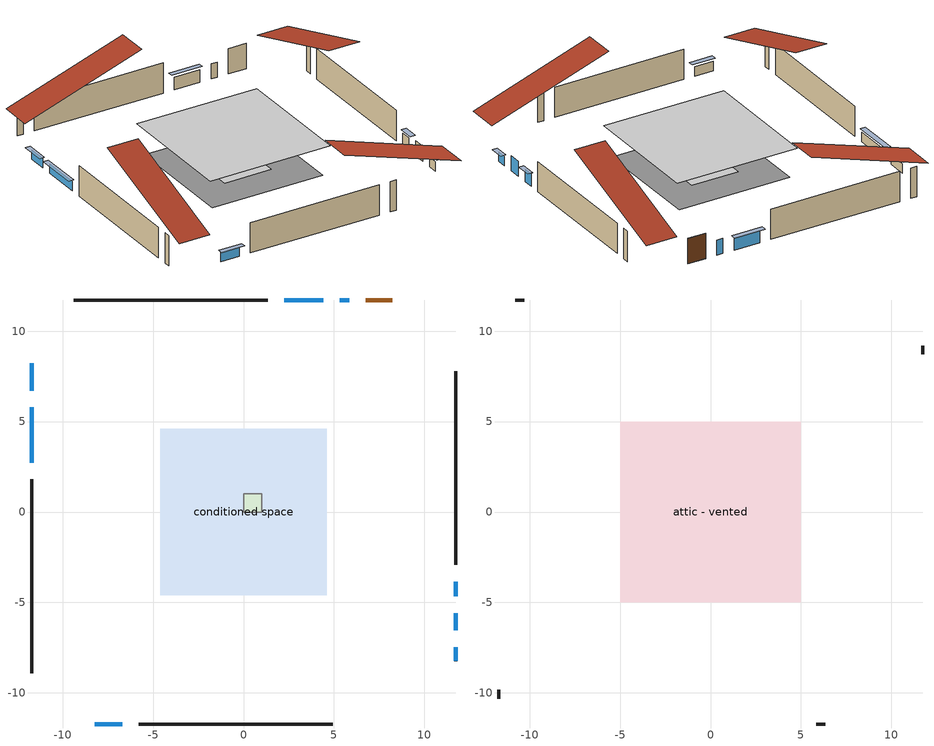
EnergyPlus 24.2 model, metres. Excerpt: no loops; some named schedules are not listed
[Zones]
central ac and furnace airloop ret air zone
 floor adiabatic (AdiabaticConst): 0,0 0,1 1,1 1,0 z0
 wall adiabatic (AdiabaticConst): 0,1 0,0 1,0 1,1 0,1 z0:1
 ceiling adiabatic (AdiabaticConst): 1,0 1,1 0,1 0,0 z1
conditioned space
 floor outside (Floor2 construction): -4.59,-4.59 -4.59,4.59 4.59,4.59 4.59,-4.59 z0.61
 floor adiabatic (AdiabaticFloorConstruction): -1.93,-1.93 -1.93,1.93 1.93,1.93 1.93,-1.93 z0.61
 wall outside (AdiabaticWallConstruction 1): 8.24,11.72 6.76,11.72 z0.61:2.64
 wall outside (AdiabaticWallConstruction): 5.84,11.72 5.33,11.72 / 11.72,-6.55 11.72,-5.59 z0.61:1.83; 11.72,-8.24 11.72,-7.47 / -8.24,-11.72 -6.71,-11.72 / -11.72,8.24 -11.72,6.71 / -11.72,5.78 -11.72,2.74 z0.61:1.37; 11.72,-4.67 11.72,-3.85 / 4.4,11.72 2.26,11.72 z0.61:1.63
 wall outside (Wall1 construction): 1.34,11.72 -9.37,11.72 / -5.78,-11.72 4.93,-11.72 / -11.72,1.81 -11.72,-8.9 / 11.72,-2.92 11.72,7.79 z0.61:3.05
 window (WindowConstruction 7): 5.83,11.72 5.33,11.72 z0.61:1.83
 window (WindowConstruction): 11.72,-8.24 11.72,-7.48 z0.61:1.37
 window (WindowConstruction 1): 11.72,-6.55 11.72,-5.59 z0.61:1.83
 window (WindowConstruction 2): 11.72,-4.66 11.72,-3.85 z0.61:1.62
 window (WindowConstruction 3): 4.4,11.72 2.26,11.72 z0.61:1.62
 window (WindowConstruction 4): -8.24,-11.72 -6.71,-11.72 z0.61:1.37
 window (WindowConstruction 5): -11.72,8.24 -11.72,6.71 z0.61:1.37
 window (WindowConstruction 6): -11.72,5.78 -11.72,2.74 z0.61:1.37
 door (Door): 8.24,11.72 6.76,11.72 z0.61:2.64
 ceiling adiabatic (AdiabaticFloorConstruction): 1.93,-1.93 1.93,1.93 -1.93,1.93 -1.93,-1.93 z0.61
attic - vented
 floor to conditioned space (Floor1 construction Reversed): -4.98,-4.98 -4.98,4.98 4.98,4.98 4.98,-4.98 z3.05
 wall outside (Wall2 construction): -10.3,11.72 -10.79,11.72 / 5.85,-11.72 6.34,-11.72 / -11.72,-9.83 -11.72,-10.32 / 11.72,8.71 11.72,9.2 z0.61:3.05
 roof outside (Roof1 construction): 9.17,11.72,3.05 9.17,2.02,6.28 11.72,2.02,6.28 11.72,11.72,3.05; -9.17,-11.72,3.05 -9.17,-2.02,6.28 -11.72,-2.02,6.28 -11.72,-11.72,3.05; -11.72,9.17,3.05 -2.02,9.17,6.28 -2.02,11.72,6.28 -11.72,11.72,3.05; 11.72,-9.17,3.05 2.02,-9.17,6.28 2.02,-11.72,6.28 11.72,-11.72,3.05
shading: 11.72,-7.27 11.72,-8.44 12.13,-8.44 12.13,-7.27 z1.57; 11.72,-3.65 11.72,-4.87 12.13,-4.87 12.13,-3.65 z1.83; 2.06,11.72 4.6,11.72 4.6,12.13 2.06,12.13 z1.83; -6.51,-11.72 -8.44,-11.72 -8.44,-12.13 -6.51,-12.13 z1.57; -11.72,6.51 -11.72,8.44 -12.13,8.44 -12.13,6.51 z1.57; -11.72,2.54 -11.72,5.99 -12.13,5.99 -12.13,2.54 z1.57
[Building]
Building 1: Terrain=Suburbs
[Site:Location]
Edmonton Intl AP_AB: Latitude {deg}=53.31; Longitude {deg}=-113.58; Time Zone {hr}=-7; Elevation {m}=723; Keep Site Location Information=Yes
[Site:GroundTemperature:Shallow]
-1.56185, -3.61833, -3.78302, -2.80711, 1.11059, 5.01004, 8.39065, 10.5322, 10.7141, 8.97234, 5.67794, 1.89811
[Site:WaterMainsTemperature]
Calculation Method=Schedule; Temperature Schedule=mains temperature schedule
[Material] Roughness=Rough; Thermal Absorptance=0.9
Name | Thickness {m} | Conductivity {W/m-K} | Density {kg/m3} | Specific Heat {J/kg-K} | Solar Absorptance | Visible Absorptance
asphalt or fiberglass shingles | 0.00635 | 0.162714 | 1121.4 | 1465.45 | 0.4 | 0.4
ceiling loosefill ins | 0.0846667 | 0.0480833 | 16.02 | 1046.75 | 0.7 | 0.7
ceiling stud and cavity | 0.1397 | 0.101454 | 65.682 | 1177.47 | 0.7 | 0.7
door material | 0.04445 | 0.327969 | 512.64 | 1214.23 | 0.7 | 0.7
floor covering | 0.0127 | 0.0433444 | 54.468 | 1339.84 | 0.6 | 0.6
floor rigid ins; wall rigid ins | 0.512978 | 0.029427 | 32.04 | 1214.23 | 0.7 | 0.7
floor stud and cavity | 0.1397 | 0.0869741 | 92.3553 | 1139.71 | 0.7 | 0.7
floor stud and cavity 1 | 0.1397 | 1.75129 | 37.0049 | 1207.88 | 0.7 | 0.7
furniture material conditioned space 1 | 0.1524 | 0.115458 | 640.8 | 1214.23 | 0.6 | 0.6
gypsum board | 0.0127 | 0.160291 | 801 | 837.4 | 0.6 | 0.6
osb sheathing 0.5 in. | 0.0127 | 0.115458 | 512.64 | 1214.23 | 0.7 | 0.7
osb sheathing 0.75 in. | 0.01905 | 0.115458 | 512.64 | 1214.23 | 0.7 | 0.7
wall stud and cavity | 0.1397 | 0.0933394 | 139.0536 | 1170.24 | 0.7 | 0.7
wall stud and cavity 1 | 0.0889 | 6.1454 | 50.32683 | 1063.81 | 0.6 | 0.6
wall stud and cavity 2 | 0.0889 | 0.380278 | 52.3479 | 1209.89 | 0.7 | 0.7
wall stud and cavity 3 | 0.0889 | 0.391764 | 83.0341 | 1211.67 | 0.7 | 0.7
wood siding | 0.0254 | 0.102417 | 544.68 | 1172.36 | 0.4 | 0.4
wood siding 1 | 0.00254 | 0.102417 | 544.68 | 1172.36 | 0.4 | 0.4
wood siding 2; wood siding 3 | 0.0254 | 0.102417 | 544.68 | 1172.36 | 0.7 | 0.7
[Material:NoMass]
Adiabatic: Roughness=Rough; Thermal Resistance {m2-K/W}=176.1; Thermal Absorptance=0.9; Solar Absorptance=0.7; Visible Absorptance=0.7
[WindowMaterial:SimpleGlazingSystem]
Name | U-Factor {W/m2-K} | Solar Heat Gain Coefficient
WindowMaterial | 2.1866 | 0.41
WindowMaterial 1 | 2.0878 | 0.43
WindowMaterial 2 | 2.32571 | 0.38
WindowMaterial 3 | 1.99809 | 0.45
WindowMaterial 4 | 2.19114 | 0.41
[Construction]
AdiabaticConst: Adiabatic
AdiabaticFloorConstruction: floor stud and cavity 1, floor rigid ins, osb sheathing 0.75 in., floor covering
AdiabaticWallConstruction: wood siding 2, wall rigid ins, wall stud and cavity 2, gypsum board
AdiabaticWallConstruction 1: wood siding 3, wall rigid ins, wall stud and cavity 2, gypsum board
Door: door material
Floor1 construction Reversed: gypsum board, ceiling stud and cavity, ceiling loosefill ins
Floor2 construction: floor stud and cavity, osb sheathing 0.75 in., floor covering
furniture construction conditioned space 1: furniture material conditioned space 1
PartitionWallConstruction: gypsum board, wall stud and cavity 3, gypsum board
Roof1 construction: asphalt or fiberglass shingles
Wall1 construction: wood siding, osb sheathing 0.5 in., wall stud and cavity, gypsum board
Wall2 construction: wood siding 1, wall stud and cavity 1
WindowConstruction; WindowConstruction 6: WindowMaterial
WindowConstruction 1; WindowConstruction 4; WindowConstruction 5: WindowMaterial 1
WindowConstruction 2: WindowMaterial 2
WindowConstruction 3: WindowMaterial 3
WindowConstruction 7: WindowMaterial 4
[Zone] Multiplier=1
Name | Volume {m3} | Part of Total Floor Area
attic - vented | 52.0498 | Yes
central ac and furnace airloop ret air zone | 1 | No
conditioned space | 243.9 | Yes
[Space]
Name | Zone | Volume {m3} | Space Type
attic - vented 1 | attic - vented | 52.0498
central ac and furnace airloop ret air space | central ac and furnace airloop ret air zone |  | Plenum Space Type
conditioned space 1 | conditioned space | 243.9
[OtherEquipment] Design Level Calculation Method=EquipmentLevel
Name | Fuel Type | Zone or ZoneList or Space or SpaceList | Schedule | Design Level {W} | Fraction Latent | Fraction Radiant | Fraction Lost
central ac and furnace airloop_0 RetCondToDZ; central ac and furnace airloop_0 SupCondToDZ; central ac and furnace airloop_0 SupSensLkToDZ | None | attic - vented 1 | Always On Discrete | 0 | 0 | 0 | 0
central ac and furnace airloop_0 SupLatLkToDZ | None | attic - vented 1 | Always On Discrete | 0 | 1 | 0 | 0
central ac and furnace airloop_0 RetCondToRP; central ac and furnace airloop_0 RetSensLkToRP | None | central ac and furnace airloop ret air space | Always On Discrete | 0 | 0 | 0 | 0
central ac and furnace airloop_0 RetLatLkToRP | None | central ac and furnace airloop ret air space | Always On Discrete | 0 | 1 | 0 | 0
central ac and furnace airloop_0 SupCondToLv; central ac and furnace airloop_0 SupSensLkToCond; mech vent house fan sensible load | None | conditioned space 1 | Always On Discrete | 0 | 0 | 0 | 0
central ac and furnace airloop_0 SupLatLkToCond; mech vent house fan latent load | None | conditioned space 1 | Always On Discrete | 0 | 1 | 0 | 0
clothes dryer 1 | Electricity | conditioned space 1 | clothes dryer schedule | 0 | 0.015 | 0.081 | 0.85
cooking range 1 | Electricity | conditioned space 1 | cooking range schedule | 0 | 0.08 | 0.432 | 0.2
general water use latent | None | conditioned space 1 | general water use schedule | 62.594 | 1 | 0 | 0
general water use sensible | None | conditioned space 1 | general water use schedule | -61.6891 | 0 | 0.6 | 0
water heater energy adjustment1 | NaturalGas | conditioned space 1 | Always On Discrete | 0.01 | 0 | 0 | 1
[ZoneInfiltration:DesignFlowRate] Schedule=Always On Discrete; Design Flow Rate Calculation Method=Flow/Zone; Design Flow Rate {m3/s}=0
Name | Zone or ZoneList or Space or SpaceList
attic_vented 1 duct leakage imbalance infil flow | attic - vented 1
infil flow; natural vent flow; whole house fan flow | conditioned space 1
[ZoneInfiltration:EffectiveLeakageArea]
infil attic - vented 1: Zone or Space=attic - vented 1; Schedule=Always On Discrete; Effective Air Leakage Area {cm2}=3449.39; Stack Coefficient=0.000394391; Wind Coefficient=1.34179e-05
[ZoneMixing] Schedule=Always On Continuous; Design Flow Rate Calculation Method=Flow/Zone; Design Flow Rate {m3/s}=0
Name | Zone or Space | Source Zone or Space
central ac and furnace airloop_0 ZoneMixCondToDZ mix; whole house fan mix | attic - vented | conditioned space
central ac and furnace airloop_0 ZoneMixDZToCond mix | conditioned space | attic - vented
[SpaceList]
Plenum Space Type: central ac and furnace airloop ret air space
[InternalMass] Zone or ZoneList=conditioned space; Space or SpaceList=conditioned space 1
Name | Construction | Surface Area {m2}
furniture mass conditioned space 1 | furniture construction conditioned space 1 | 39.68
partition wall mass | PartitionWallConstruction | 99.2
[Lights]
interior lighting: Zone or ZoneList or Space or SpaceList=conditioned space 1; Schedule=interior lighting schedule; Design Level Calculation Method=LightingLevel; Lighting Level {W}=343.2; Return Air Fraction=0; Fraction Radiant=0.6; Fraction Visible=0.2; Fraction Replaceable=1
[People]
occupants: Zone or ZoneList or Space or SpaceList=conditioned space 1; Number of People Schedule=occupants schedule; Number of People Calculation Method=People; Number of People=3; Fraction Radiant=0.314171; Sensible Heat Fraction=0.56303; Activity Level Schedule=occupants activity schedule; Carbon Dioxide Generation Rate {m3/s-W}=0; Enable ASHRAE 55 Comfort Warnings=No; Mean Radiant Temperature Calculation Type=EnclosureAveraged
[ElectricEquipment] Zone or ZoneList or Space or SpaceList=conditioned space 1; Design Level Calculation Method=EquipmentLevel
Name | Schedule | Design Level {W} | Fraction Latent | Fraction Radiant | Fraction Lost
clothes dryer | clothes dryer schedule | 140.772 | 0.015 | 0.081 | 0.85
clothes washer | clothes washer schedule | 32.1985 | 0.03 | 0.162 | 0.7
cooking range | cooking range schedule | 215.147 | 0.08 | 0.432 | 0.2
dishwasher | dishwasher schedule | 66.8632 | 0.3 | 0.18 | 0.4
fridge | fridge schedule | 72.9452 | 0 | 0.6 | 0
mech vent house fan | mech vent house fan schedule | 0 | 0 | 0 | 1
mech vent house fan cfis | mech vent house fan cfis schedule | 0 | 0 | 0 | 0
mech vent range fan 0 | mech vent range fan 0 schedule | 57 | 0 | 0 | 1
misc plug loads | misc plug loads schedule | 494.7 | 0.045 | 0.513 | 0.1
whole house fan | Always On Discrete | 0 | 0 | 0 | 1
[AvailabilityManager:Scheduled]
central ac and furnace airloop Availability Manager: Schedule=Always On Discrete
[AirLoopHVAC:ReturnPlenum]
Air Loop HVAC Return Plenum 1: Zone=central ac and furnace airloop ret air zone
[Exterior:Lights]
exterior lighting: Schedule=exterior lighting schedule; Design Level {W}=75.6
[EnergyManagementSystem:GlobalVariable]
central_ac_and_furnace_airloop_0_DuctImbalLkExhFanEquivCond
central_ac_and_furnace_airloop_0_DuctImbalLkExhFanEquivDZ
central_ac_and_furnace_airloop_0_DuctImbalLkSupFanEquivCond
central_ac_and_furnace_airloop_0_DuctImbalLkSupFanEquivDZ
central_ac_and_furnace_airloop_0_DZ_T
central_ac_and_furnace_airloop_0_DZ_W
central_ac_and_furnace_airloop_0_RetCondToDZ
central_ac_and_furnace_airloop_0_RetCondToRP
central_ac_and_furnace_airloop_0_RetLatLkToRP
central_ac_and_furnace_airloop_0_RetSensLkToRP
central_ac_and_furnace_airloop_0_SupCondToDZ
central_ac_and_furnace_airloop_0_SupCondToLv
central_ac_and_furnace_airloop_0_SupLatLkToCond
central_ac_and_furnace_airloop_0_SupLatLkToDZ
central_ac_and_furnace_airloop_0_SupSensLkToCond
central_ac_and_furnace_airloop_0_SupSensLkToDZ
central_ac_and_furnace_airloop_0_ZoneMixCondToDZ
central_ac_and_furnace_airloop_0_ZoneMixDZToCond
central_ac_and_furnace_airloop_AH_MFR
central_ac_and_furnace_airloop_AH_Tout
central_ac_and_furnace_airloop_AH_VFR
central_ac_and_furnace_airloop_AH_Wout
central_ac_and_furnace_airloop_Fan_RTF
central_ac_and_furnace_airloop_RA_T
central_ac_and_furnace_airloop_Ra_W
infil_program_Qfan
infil_program_Qinf
natural_vent_program_Qnv
natural_vent_program_Qwhf
[EnergyManagementSystem:Sensor]
Name | Output:Variable or Output:Meter Index Key | Output:Variable or Output:Meter
airflow_gain | infil flow | Infiltration Sensible Heat Gain Energy
airflow_gain_1 | natural vent flow | Infiltration Sensible Heat Gain Energy
airflow_gain_2 | whole house fan flow | Infiltration Sensible Heat Gain Energy
airflow_loss | infil flow | Infiltration Sensible Heat Loss Energy
airflow_loss_1 | natural vent flow | Infiltration Sensible Heat Loss Energy
airflow_loss_2 | whole house fan flow | Infiltration Sensible Heat Loss Energy
central_ac_and_furnace_airloop_0_DZ_T_s | attic - vented | Zone Air Temperature
central_ac_and_furnace_airloop_0_DZ_W_s | attic - vented | Zone Mean Air Humidity Ratio
central_ac_and_furnace_airloop_AH_MFR_s | Node 5 | System Node Mass Flow Rate
central_ac_and_furnace_airloop_AH_Tout_s | Node 5 | System Node Temperature
central_ac_and_furnace_airloop_AH_VFR_s | Node 5 | System Node Current Density Volume Flow Rate
central_ac_and_furnace_airloop_AH_Wout_s | Node 5 | System Node Humidity Ratio
central_ac_and_furnace_airloop_RA_T_s | Node 8 | System Node Temperature
central_ac_and_furnace_airloop_Ra_W_s | Node 8 | System Node Humidity Ratio
clg_load_cond |  | Cooling:EnergyTransfer:Zone:CONDITIONED SPACE
clg_load_duct |  | Cooling:EnergyTransfer:Zone:CENTRAL AC AND FURNACE AIRLOOP RET AIR ZONE
clg_sp_s; clg_sp_s_1 | cooling setpoint | Schedule Value
clothes_dryer_exhaust_0_sch_s | clothes dryer exhaust 0 schedule | Schedule Value
cool_season | cooling season schedule | Schedule Value
ducts_conv | central ac and furnace airloop_0 RetCondToRP | Other Equipment Convective Heating Energy
ducts_conv_1 | central ac and furnace airloop_0 RetLatLkToRP | Other Equipment Convective Heating Energy
ducts_conv_2 | central ac and furnace airloop_0 RetSensLkToRP | Other Equipment Convective Heating Energy
ducts_conv_3 | central ac and furnace airloop_0 SupCondToLv | Other Equipment Convective Heating Energy
ducts_conv_4 | central ac and furnace airloop_0 SupLatLkToCond | Other Equipment Convective Heating Energy
ducts_conv_5 | central ac and furnace airloop_0 SupSensLkToCond | Other Equipment Convective Heating Energy
ducts_rad | central ac and furnace airloop_0 RetCondToRP | Other Equipment Radiant Heating Energy
ducts_rad_1 | central ac and furnace airloop_0 RetLatLkToRP | Other Equipment Radiant Heating Energy
ducts_rad_2 | central ac and furnace airloop_0 RetSensLkToRP | Other Equipment Radiant Heating Energy
ducts_rad_3 | central ac and furnace airloop_0 SupCondToLv | Other Equipment Radiant Heating Energy
ducts_rad_4 | central ac and furnace airloop_0 SupLatLkToCond | Other Equipment Radiant Heating Energy
ducts_rad_5 | central ac and furnace airloop_0 SupSensLkToCond | Other Equipment Radiant Heating Energy
htg_load_cond |  | Heating:EnergyTransfer:Zone:CONDITIONED SPACE
htg_load_duct |  | Heating:EnergyTransfer:Zone:CENTRAL AC AND FURNACE AIRLOOP RET AIR ZONE
htg_sp_s; htg_sp_s_1 | heating setpoint | Schedule Value
ig_ee_conv | clothes dryer | Electric Equipment Convective Heating Energy
ig_ee_conv_2 | cooking range | Electric Equipment Convective Heating Energy
ig_ee_conv_4 | fridge | Electric Equipment Convective Heating Energy
ig_ee_conv_5 | misc plug loads | Electric Equipment Convective Heating Energy
ig_ee_conv_6 | whole house fan | Electric Equipment Convective Heating Energy
ig_ee_rad | clothes dryer | Electric Equipment Radiant Heating Energy
ig_ee_rad_2 | cooking range | Electric Equipment Radiant Heating Energy
ig_ee_rad_4 | fridge | Electric Equipment Radiant Heating Energy
ig_ee_rad_5 | misc plug loads | Electric Equipment Radiant Heating Energy
ig_ee_rad_6 | whole house fan | Electric Equipment Radiant Heating Energy
ig_lgt_conv | interior lighting | Lights Convective Heating Energy
ig_lgt_rad | interior lighting | Lights Radiant Heating Energy
ig_lgt_vis | interior lighting | Lights Visible Radiation Heating Energy
ig_oe_conv | clothes dryer 1 | Other Equipment Convective Heating Energy
ig_oe_conv_1 | cooking range 1 | Other Equipment Convective Heating Energy
ig_oe_conv_2 | general water use latent | Other Equipment Convective Heating Energy
ig_oe_conv_3 | general water use sensible | Other Equipment Convective Heating Energy
ig_oe_conv_4 | water heater energy adjustment1 | Other Equipment Convective Heating Energy
ig_oe_rad | clothes dryer 1 | Other Equipment Radiant Heating Energy
ig_oe_rad_1 | cooking range 1 | Other Equipment Radiant Heating Energy
ig_oe_rad_2 | general water use latent | Other Equipment Radiant Heating Energy
ig_oe_rad_3 | general water use sensible | Other Equipment Radiant Heating Energy
ig_oe_rad_4 | water heater energy adjustment1 | Other Equipment Radiant Heating Energy
ig_ppl_conv | occupants | People Convective Heating Energy
ig_ppl_rad | occupants | People Radiant Heating Energy
im_conv | furniture mass conditioned space 1 | Surface Inside Face Convection Heat Gain Energy
im_conv_1 | partition wall mass | Surface Inside Face Convection Heat Gain Energy
im_ig | furniture mass conditioned space 1 | Surface Inside Face Internal Gains Radiation Heat Gain Energy
im_ig_1 | partition wall mass | Surface Inside Face Internal Gains Radiation Heat Gain Energy
im_lgt | furniture mass conditioned space 1 | Surface Inside Face Lights Radiation Heat Gain Energy
im_lgt_1 | partition wall mass | Surface Inside Face Lights Radiation Heat Gain Energy
im_sol | furniture mass conditioned space 1 | Surface Inside Face Solar Radiation Heat Gain Energy
im_sol_1 | partition wall mass | Surface Inside Face Solar Radiation Heat Gain Energy
im_surf | furniture mass conditioned space 1 | Surface Inside Face Net Surface Thermal Radiation Heat Gain Energy
im_surf_1 | partition wall mass | Surface Inside Face Net Surface Thermal Radiation Heat Gain Energy
mech_vent_range_fan_0_sch_s | mech vent range fan 0 schedule | Schedule Value
mv_conv | mech vent house fan | Electric Equipment Convective Heating Energy
mv_conv_1 | mech vent house fan cfis | Electric Equipment Convective Heating Energy
mv_conv_2 | mech vent range fan 0 | Electric Equipment Convective Heating Energy
mv_conv_3 | mech vent house fan latent load | Other Equipment Convective Heating Energy
mv_conv_4 | mech vent house fan sensible load | Other Equipment Convective Heating Energy
mv_rad | mech vent house fan | Electric Equipment Radiant Heating Energy
mv_rad_1 | mech vent house fan cfis | Electric Equipment Radiant Heating Energy
mv_rad_2 | mech vent range fan 0 | Electric Equipment Radiant Heating Energy
mv_rad_3 | mech vent house fan latent load | Other Equipment Radiant Heating Energy
mv_rad_4 | mech vent house fan sensible load | Other Equipment Radiant Heating Energy
natural_vent_s | natural vent schedule | Schedule Value
out_pb_s |  | Site Outdoor Air Barometric Pressure
out_wt_s |  | Site Outdoor Air Humidity Ratio
site_vw_s |  | Site Wind Speed
ss_back_out | Window1 | Surface Window Shortwave from Zone Back Out Window Heat Transfer Rate
ss_back_out_1 | Window2 | Surface Window Shortwave from Zone Back Out Window Heat Transfer Rate
ss_back_out_2 | Window3 | Surface Window Shortwave from Zone Back Out Window Heat Transfer Rate
ss_back_out_3 | Window4 | Surface Window Shortwave from Zone Back Out Window Heat Transfer Rate
ss_back_out_4 | Window6 | Surface Window Shortwave from Zone Back Out Window Heat Transfer Rate
ss_back_out_5 | Window7 | Surface Window Shortwave from Zone Back Out Window Heat Transfer Rate
ss_back_out_6 | Window8 | Surface Window Shortwave from Zone Back Out Window Heat Transfer Rate
ss_back_out_7 | Window9 | Surface Window Shortwave from Zone Back Out Window Heat Transfer Rate
ss_conv | Door1 | Surface Inside Face Convection Heat Gain Energy
ss_conv_1 | Window1 | Surface Inside Face Convection Heat Gain Energy
ss_conv_2 | Window2 | Surface Inside Face Convection Heat Gain Energy
ss_conv_3 | Window3 | Surface Inside Face Convection Heat Gain Energy
ss_conv_4 | Window4 | Surface Inside Face Convection Heat Gain Energy
ss_conv_5 | Window6 | Surface Inside Face Convection Heat Gain Energy
ss_conv_6 | Window7 | Surface Inside Face Convection Heat Gain Energy
ss_conv_7 | Window8 | Surface Inside Face Convection Heat Gain Energy
ss_conv_8 | Window9 | Surface Inside Face Convection Heat Gain Energy
ss_ig | Door1 | Surface Inside Face Internal Gains Radiation Heat Gain Energy
ss_ig_1 | Window1 | Surface Inside Face Internal Gains Radiation Heat Gain Energy
ss_ig_2 | Window2 | Surface Inside Face Internal Gains Radiation Heat Gain Energy
ss_ig_3 | Window3 | Surface Inside Face Internal Gains Radiation Heat Gain Energy
ss_ig_4 | Window4 | Surface Inside Face Internal Gains Radiation Heat Gain Energy
ss_ig_5 | Window6 | Surface Inside Face Internal Gains Radiation Heat Gain Energy
ss_ig_6 | Window7 | Surface Inside Face Internal Gains Radiation Heat Gain Energy
ss_ig_7 | Window8 | Surface Inside Face Internal Gains Radiation Heat Gain Energy
ss_ig_8 | Window9 | Surface Inside Face Internal Gains Radiation Heat Gain Energy
ss_lgt | Door1 | Surface Inside Face Lights Radiation Heat Gain Energy
ss_sol | Door1 | Surface Inside Face Solar Radiation Heat Gain Energy
ss_surf | Door1 | Surface Inside Face Net Surface Thermal Radiation Heat Gain Energy
ss_surf_1 | Window1 | Surface Inside Face Net Surface Thermal Radiation Heat Gain Energy
ss_surf_2 | Window2 | Surface Inside Face Net Surface Thermal Radiation Heat Gain Energy
ss_surf_3 | Window3 | Surface Inside Face Net Surface Thermal Radiation Heat Gain Energy
ss_surf_4 | Window4 | Surface Inside Face Net Surface Thermal Radiation Heat Gain Energy
ss_surf_5 | Window6 | Surface Inside Face Net Surface Thermal Radiation Heat Gain Energy
ss_surf_6 | Window7 | Surface Inside Face Net Surface Thermal Radiation Heat Gain Energy
ss_surf_7 | Window8 | Surface Inside Face Net Surface Thermal Radiation Heat Gain Energy
ss_surf_8 | Window9 | Surface Inside Face Net Surface Thermal Radiation Heat Gain Energy
ss_trans_in | Window1 | Surface Window Transmitted Solar Radiation Rate
ss_trans_in_1 | Window2 | Surface Window Transmitted Solar Radiation Rate
ss_trans_in_2 | Window3 | Surface Window Transmitted Solar Radiation Rate
ss_trans_in_3 | Window4 | Surface Window Transmitted Solar Radiation Rate
ss_trans_in_4 | Window6 | Surface Window Transmitted Solar Radiation Rate
ss_trans_in_5 | Window7 | Surface Window Transmitted Solar Radiation Rate
ss_trans_in_6 | Window8 | Surface Window Transmitted Solar Radiation Rate
ss_trans_in_7 | Window9 | Surface Window Transmitted Solar Radiation Rate
ss_trans_out | Window1 | Surface Inside Face Initial Transmitted Diffuse Transmitted Out Window Solar Radiation Rate
ss_trans_out_1 | Window2 | Surface Inside Face Initial Transmitted Diffuse Transmitted Out Window Solar Radiation Rate
ss_trans_out_2 | Window3 | Surface Inside Face Initial Transmitted Diffuse Transmitted Out Window Solar Radiation Rate
ss_trans_out_3 | Window4 | Surface Inside Face Initial Transmitted Diffuse Transmitted Out Window Solar Radiation Rate
ss_trans_out_4 | Window6 | Surface Inside Face Initial Transmitted Diffuse Transmitted Out Window Solar Radiation Rate
ss_trans_out_5 | Window7 | Surface Inside Face Initial Transmitted Diffuse Transmitted Out Window Solar Radiation Rate
ss_trans_out_6 | Window8 | Surface Inside Face Initial Transmitted Diffuse Transmitted Out Window Solar Radiation Rate
ss_trans_out_7 | Window9 | Surface Inside Face Initial Transmitted Diffuse Transmitted Out Window Solar Radiation Rate
s_conv | Floor1 | Surface Inside Face Convection Heat Gain Energy
s_conv_1 | Floor2 | Surface Inside Face Convection Heat Gain Energy
s_conv_2 | inferred conditioned ceiling | Surface Inside Face Convection Heat Gain Energy
s_conv_3 | inferred conditioned floor | Surface Inside Face Convection Heat Gain Energy
s_conv_4 | Wall1:0 | Surface Inside Face Convection Heat Gain Energy
s_conv_5 | Wall1:180 | Surface Inside Face Convection Heat Gain Energy
